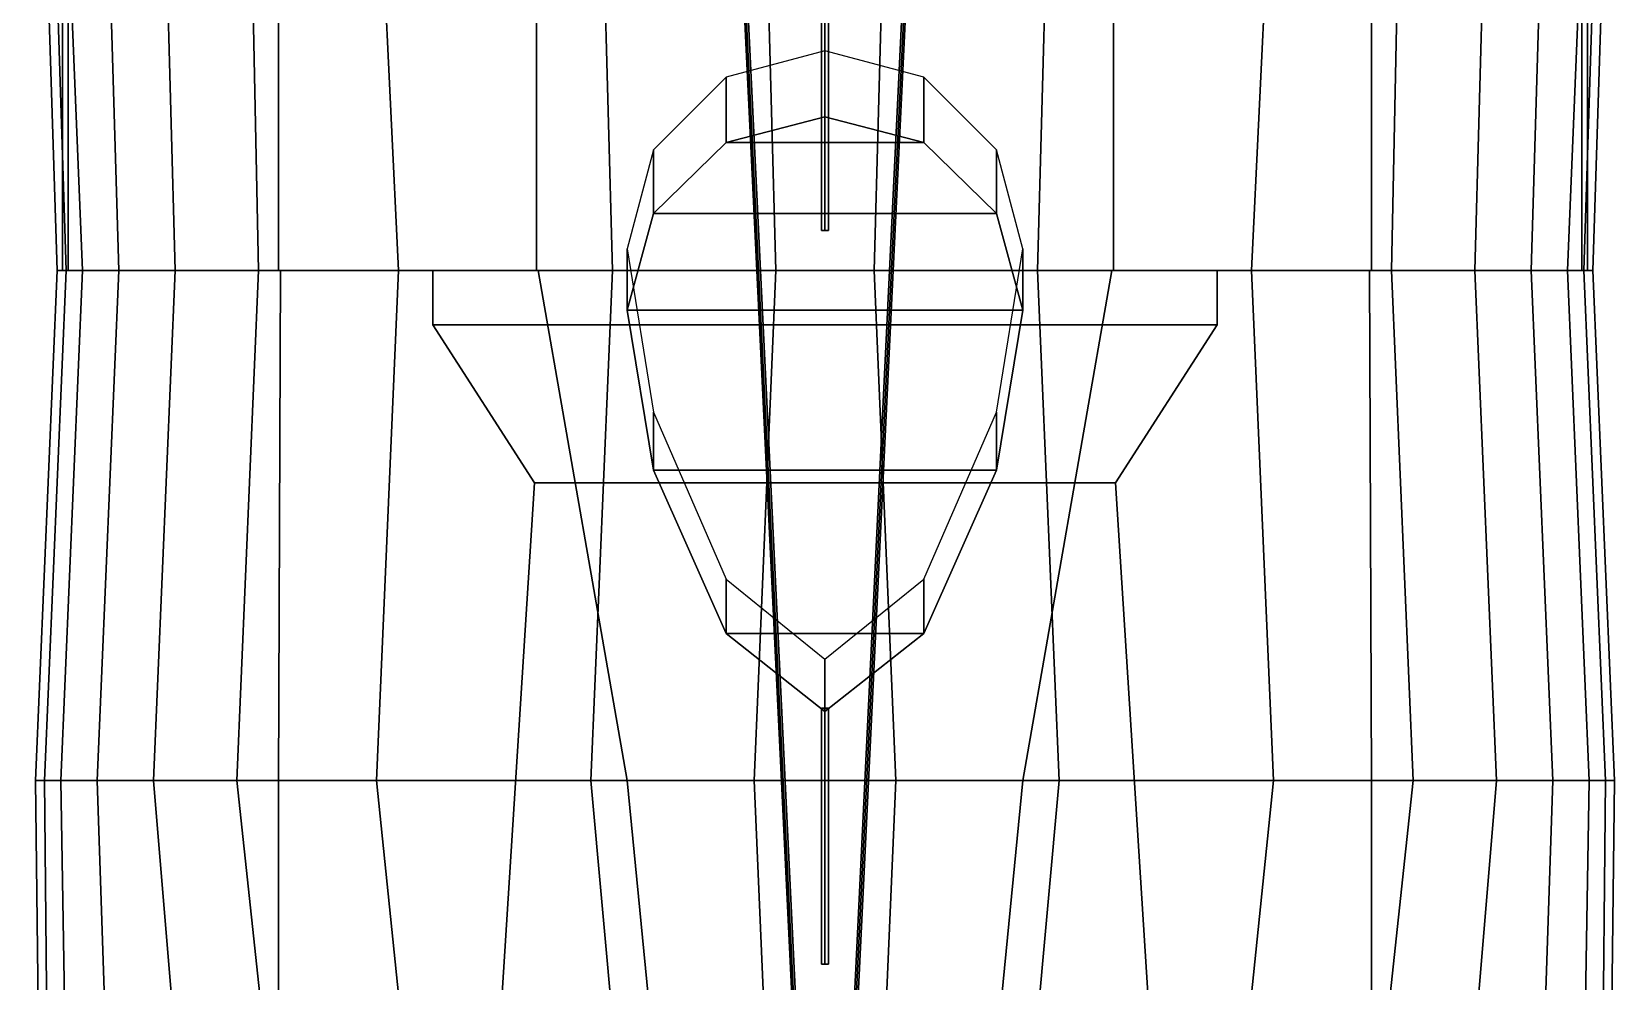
# Model space of a CAD drawing. Extents: x -4.4 to 4.4, y -34.7 to 32.2.
# Drawn here: x -4.37 to 4.37, y -6.43 to -1.19 of the extents above; entities that cross this region are included whole.
import ezdxf

# ---------------------------------------------------------------- set-up
doc = ezdxf.new("R2010")
doc.units = 0
doc.layers.get('0').update_dxf_attribs({"linetype": 'CONTINUOUS'})
doc.layers.add('SUPERSTRUCTURE', color=3, linetype='CONTINUOUS')

msp = doc.modelspace()

# ---------------------------------------------------------------- linework, layer by layer
for points in [[(-4.37, 1.88, 0.96), (-4.37, 1.88, -0.1), (-4.23, -2.51, -0.33), (-4.23, -2.51, 1.13)], [(-4.32, 1.88, 2.22), (-4.37, 1.88, 0.96), (-4.23, -2.51, 1.13), (-4.18, -2.51, 2.09)], [(-4.37, 1.88, -0.1), (-4.27, 1.88, -0.78), (-4.09, -2.51, -0.92), (-4.23, -2.51, -0.33)], [(-4.2, 1.88, 3.87), (-4.32, 1.88, 2.22), (-4.18, -2.51, 2.09), (-4.2, -2.51, 3.83)], [(-4.27, 1.88, -0.78), (-4.02, 1.88, -1.31), (-3.89, -2.51, -1.33), (-4.09, -2.51, -0.92)], [(-4.17, 1.88, 4.14), (-4.2, 1.88, 3.87), (-4.2, -2.51, 3.83), (-4.17, -2.51, 4.1)], [(-3.01, 1.88, 4.2), (-4.17, 1.88, 4.14), (-4.17, -2.51, 4.1), (-3.01, -2.51, 4.16)], [(-4.02, 1.88, -1.31), (-3.7, 1.88, -1.67), (-3.58, -2.51, -1.67), (-3.89, -2.51, -1.33)], [(-3.7, 1.88, -1.67), (-3.21, 1.88, -1.97), (-3.12, -2.51, -1.97), (-3.58, -2.51, -1.67)], [(-3.21, 1.88, -1.97), (-2.56, 1.88, -2.19), (-2.35, -2.51, -2.19), (-3.12, -2.51, -1.97)], [(-1.59, 1.88, 4.29), (-3.01, 1.88, 4.2), (-3.01, -2.51, 4.16), (-1.59, -2.51, 4.25)], [(-2.56, 1.88, -2.19), (-1.29, 1.88, -2.41), (-1.17, -2.51, -2.41), (-2.35, -2.51, -2.19)], [(-1.59, -2.51, 4.25), (1.59, -2.51, 4.25), (1.59, 1.88, 4.29), (-1.59, 1.88, 4.29)], [(-1.29, 1.88, -2.41), (-0.39, 1.88, -2.54), (-0.27, -2.51, -2.54), (-1.17, -2.51, -2.41)], [(-0.39, 1.88, -2.54), (0.39, 1.88, -2.54), (0.27, -2.51, -2.54), (-0.27, -2.51, -2.54)], [(1.17, -2.51, -2.41), (0.27, -2.51, -2.54), (0.39, 1.88, -2.54), (1.29, 1.88, -2.41)], [(2.35, -2.51, -2.19), (1.17, -2.51, -2.41), (1.29, 1.88, -2.41), (2.56, 1.88, -2.19)], [(1.59, -2.51, 4.25), (3.01, -2.51, 4.16), (3.01, 1.88, 4.2), (1.59, 1.88, 4.29)], [(3.12, -2.51, -1.97), (2.35, -2.51, -2.19), (2.56, 1.88, -2.19), (3.21, 1.88, -1.97)], [(3.01, -2.51, 4.16), (4.17, -2.51, 4.1), (4.17, 1.88, 4.14), (3.01, 1.88, 4.2)], [(3.58, -2.51, -1.67), (3.12, -2.51, -1.97), (3.21, 1.88, -1.97), (3.7, 1.88, -1.67)], [(3.89, -2.51, -1.33), (3.58, -2.51, -1.67), (3.7, 1.88, -1.67), (4.02, 1.88, -1.31)], [(4.09, -2.51, -0.92), (3.89, -2.51, -1.33), (4.02, 1.88, -1.31), (4.27, 1.88, -0.78)], [(4.23, -2.51, -0.33), (4.09, -2.51, -0.92), (4.27, 1.88, -0.78), (4.37, 1.88, -0.1)], [(4.17, -2.51, 4.1), (4.2, -2.51, 3.83), (4.2, 1.88, 3.87), (4.17, 1.88, 4.14)], [(4.18, -2.51, 2.09), (4.23, -2.51, 1.13), (4.37, 1.88, 0.96), (4.32, 1.88, 2.22)], [(4.2, -2.51, 3.83), (4.18, -2.51, 2.09), (4.32, 1.88, 2.22), (4.2, 1.88, 3.87)], [(4.23, -2.51, 1.13), (4.23, -2.51, -0.33), (4.37, 1.88, -0.1), (4.37, 1.88, 0.96)], [(-4.18, -2.51, 2.09), (-4.23, -2.51, 1.13), (-4.35, -5.32, 1.13), (-4.3, -5.32, 2.09)], [(-4.23, -2.51, -0.33), (-4.09, -2.51, -0.92), (-4.21, -5.32, -0.92), (-4.35, -5.32, -0.33)], [(-4.23, -2.51, 1.13), (-4.23, -2.51, -0.33), (-4.35, -5.32, -0.33), (-4.35, -5.32, 1.13)], [(-3, -2.51, 2.16), (-4.18, -2.51, 2.09), (-4.3, -5.32, 2.09), (-3.01, -5.32, 2.16)], [(-4.09, -2.51, -0.92), (-3.89, -2.51, -1.33), (-4.01, -5.32, -1.33), (-4.21, -5.32, -0.92)], [(-4.17, -2.51, 4.1), (-4.2, -2.51, 3.83), (-4.2, -2.51, 3.83), (-4.18, -2.51, 2.09)], [(-3.01, -2.51, 4.16), (-4.17, -2.51, 4.1), (-4.18, -2.51, 2.09), (-3, -2.51, 2.16)], [(-3.89, -2.51, -1.33), (-3.58, -2.51, -1.67), (-3.7, -5.32, -1.67), (-4.01, -5.32, -1.33)], [(-3.58, -2.51, -1.67), (-3.12, -2.51, -1.97), (-3.24, -5.32, -1.97), (-3.7, -5.32, -1.67)], [(-3.12, -2.51, -1.97), (-2.35, -2.51, -2.19), (-2.47, -5.32, -2.19), (-3.24, -5.32, -1.97)], [(-1.58, -2.51, 2.22), (-3, -2.51, 2.16), (-3.01, -5.32, 2.16), (-1.09, -5.32, 2.26)], [(-2.16, -2.51, 4.17), (-3.01, -2.51, 4.16), (-3, -2.51, 2.16), (-2.16, -2.51, 2.1955)], [(-1.5892, -2.51, 4.25), (-3.01, -2.51, 4.16), (-2.16, -2.51, 4.17), (-1.5896, -2.51, 4.17)], [(-2.35, -2.51, -2.19), (-1.17, -2.51, -2.41), (-1.29, -5.32, -2.41), (-2.47, -5.32, -2.19)], [(1.59, -2.51, 4.25), (-1.59, -2.51, 4.25), (-1.5896, -2.51, 4.17), (1.5896, -2.51, 4.17)], [(-1.09, -5.32, 2.26), (1.09, -5.32, 2.26), (1.58, -2.51, 2.22), (-1.58, -2.51, 2.22)], [(-1.17, -2.51, -2.41), (-0.27, -2.51, -2.54), (-0.39, -5.32, -2.54), (-1.29, -5.32, -2.41)], [(0.39, -5.32, -2.54), (-0.39, -5.32, -2.54), (-0.27, -2.51, -2.54), (0.27, -2.51, -2.54)], [(1.29, -5.32, -2.41), (0.39, -5.32, -2.54), (0.27, -2.51, -2.54), (1.17, -2.51, -2.41)], [(1.09, -5.32, 2.26), (3.01, -5.32, 2.16), (3, -2.51, 2.16), (1.58, -2.51, 2.22)], [(2.47, -5.32, -2.19), (1.29, -5.32, -2.41), (1.17, -2.51, -2.41), (2.35, -2.51, -2.19)], [(3.01, -2.51, 4.16), (1.59, -2.51, 4.25), (1.5896, -2.51, 4.17), (2.16, -2.51, 4.17)], [(3.01, -2.51, 4.16), (2.16, -2.51, 4.17), (2.16, -2.51, 2.1955), (3, -2.51, 2.16)], [(3.24, -5.32, -1.97), (2.47, -5.32, -2.19), (2.35, -2.51, -2.19), (3.12, -2.51, -1.97)], [(3.01, -5.32, 2.16), (4.3, -5.32, 2.09), (4.18, -2.51, 2.09), (3, -2.51, 2.16)], [(4.17, -2.51, 4.1), (3.01, -2.51, 4.16), (3.0001, -2.51, 2.16), (4.18, -2.51, 2.09)], [(3.7, -5.32, -1.67), (3.24, -5.32, -1.97), (3.12, -2.51, -1.97), (3.58, -2.51, -1.67)], [(4.01, -5.32, -1.33), (3.7, -5.32, -1.67), (3.58, -2.51, -1.67), (3.89, -2.51, -1.33)], [(4.21, -5.32, -0.92), (4.01, -5.32, -1.33), (3.89, -2.51, -1.33), (4.09, -2.51, -0.92)], [(4.35, -5.32, -0.33), (4.21, -5.32, -0.92), (4.09, -2.51, -0.92), (4.23, -2.51, -0.33)], [(4.2, -2.51, 3.83), (4.17, -2.51, 4.1), (4.18, -2.51, 2.09), (4.2, -2.51, 3.83)], [(4.3, -5.32, 2.09), (4.35, -5.32, 1.13), (4.23, -2.51, 1.13), (4.18, -2.51, 2.09)], [(4.35, -5.32, 1.13), (4.35, -5.32, -0.33), (4.23, -2.51, -0.33), (4.23, -2.51, 1.13)], [(-4.35, -5.32, -0.33), (-4.21, -5.32, -0.92), (-4.14, -9.51, -0.73), (-4.3, -9.51, -0.02)], [(-4.3, -5.32, 2.09), (-4.35, -5.32, 1.13), (-4.3, -9.51, 1.13), (-4.26, -9.51, 2.09)], [(-4.35, -5.32, 1.13), (-4.35, -5.32, -0.33), (-4.3, -9.51, -0.02), (-4.3, -9.51, 1.13)], [(-3.01, -5.32, 2.16), (-4.3, -5.32, 2.09), (-4.26, -9.51, 2.09), (-3.01, -9.51, 2.16)], [(-4.21, -5.32, -0.92), (-4.01, -5.32, -1.33), (-3.87, -9.51, -1.23), (-4.14, -9.51, -0.73)], [(-4.01, -5.32, -1.33), (-3.7, -5.32, -1.67), (-3.35, -9.51, -1.67), (-3.87, -9.51, -1.23)], [(-3.7, -5.32, -1.67), (-3.24, -5.32, -1.97), (-2.79, -9.51, -1.97), (-3.35, -9.51, -1.67)], [(-3.24, -5.32, -1.97), (-2.47, -5.32, -2.19), (-2.04, -9.51, -2.19), (-2.79, -9.51, -1.97)], [(-1.09, -5.32, 2.26), (-3.01, -5.32, 2.16), (-3.01, -9.51, 2.16), (-0.68, -9.51, 2.26)], [(-2.47, -5.32, -2.19), (-1.29, -5.32, -2.41), (-0.91, -9.51, -2.41), (-2.04, -9.51, -2.19)], [(-1.29, -5.32, -2.41), (-0.39, -5.32, -2.54), (-0.21, -9.51, -2.54), (-0.91, -9.51, -2.41)], [(-0.68, -9.51, 2.26), (0.68, -9.51, 2.26), (1.09, -5.32, 2.26), (-1.09, -5.32, 2.26)], [(0.21, -9.51, -2.54), (-0.21, -9.51, -2.54), (-0.39, -5.32, -2.54), (0.39, -5.32, -2.54)], [(0.91, -9.51, -2.41), (0.21, -9.51, -2.54), (0.39, -5.32, -2.54), (1.29, -5.32, -2.41)], [(0.68, -9.51, 2.26), (3.01, -9.51, 2.16), (3.01, -5.32, 2.16), (1.09, -5.32, 2.26)], [(2.04, -9.51, -2.19), (0.91, -9.51, -2.41), (1.29, -5.32, -2.41), (2.47, -5.32, -2.19)], [(2.79, -9.51, -1.97), (2.04, -9.51, -2.19), (2.47, -5.32, -2.19), (3.24, -5.32, -1.97)], [(3.35, -9.51, -1.67), (2.79, -9.51, -1.97), (3.24, -5.32, -1.97), (3.7, -5.32, -1.67)], [(3.01, -9.51, 2.16), (4.26, -9.51, 2.09), (4.3, -5.32, 2.09), (3.01, -5.32, 2.16)], [(3.87, -9.51, -1.23), (3.35, -9.51, -1.67), (3.7, -5.32, -1.67), (4.01, -5.32, -1.33)], [(4.14, -9.51, -0.73), (3.87, -9.51, -1.23), (4.01, -5.32, -1.33), (4.21, -5.32, -0.92)], [(4.3, -9.51, -0.02), (4.14, -9.51, -0.73), (4.21, -5.32, -0.92), (4.35, -5.32, -0.33)], [(4.26, -9.51, 2.09), (4.3, -9.51, 1.13), (4.35, -5.32, 1.13), (4.3, -5.32, 2.09)], [(4.3, -9.51, 1.13), (4.3, -9.51, -0.02), (4.35, -5.32, -0.33), (4.35, -5.32, 1.13)]]:
    msp.add_3dface(points)
at = {"layer": 'SUPERSTRUCTURE'}
for points in [[(-0.49, -0.15, 17.9), (-0.48, -0.15, 17.89), (0, -10.08, 6.07), (-0.01, -10.08, 6.08)], [(-0.48, -0.15, 17.91), (-0.49, -0.15, 17.9), (-0.01, -10.08, 6.08), (0, -10.08, 6.09)], [(-0.48, -0.15, 17.89), (-0.47, -0.15, 17.9), (0.01, -10.08, 6.08), (0, -10.08, 6.07)], [(-0.47, -0.15, 17.9), (-0.48, -0.15, 17.91), (0, -10.08, 6.09), (0.01, -10.08, 6.08)], [(0.48, -0.15, 17.91), (0.47, -0.15, 17.9), (-0.01, -10.08, 6.08), (0, -10.08, 6.09)], [(0.47, -0.15, 17.9), (0.48, -0.15, 17.89), (0, -10.08, 6.07), (-0.01, -10.08, 6.08)], [(0.49, -0.15, 17.9), (0.48, -0.15, 17.91), (0, -10.08, 6.09), (0.01, -10.08, 6.08)], [(0.48, -0.15, 17.89), (0.49, -0.15, 17.9), (0.01, -10.08, 6.08), (0, -10.08, 6.07)], [(-0.02, -2.29, 17.19), (0, -2.29, 17.21), (0, -0.35, 15.27), (-0.02, -0.35, 15.25)], [(0, -2.29, 17.17), (-0.02, -2.29, 17.19), (-0.02, -0.35, 15.25), (0, -0.35, 15.23)], [(0, -2.29, 17.21), (0.02, -2.29, 17.19), (0.02, -0.35, 15.25), (0, -0.35, 15.27)], [(0.02, -2.29, 17.19), (0, -2.29, 17.17), (0, -0.35, 15.23), (0.02, -0.35, 15.25)], [(-0.545, -1.806, 9.3461), (0, -1.6632, 9.3765), (0, -1.3, 4.17), (-0.545, -1.446, 4.17)], [(0, -1.6632, 9.3765), (0.545, -1.806, 9.3461), (0.545, -1.446, 4.17), (0, -1.3, 4.17)], [(-0.944, -2.1963, 9.2632), (-0.545, -1.806, 9.3461), (-0.545, -1.446, 4.17), (-0.944, -1.845, 4.17)], [(0.545, -1.806, 9.3461), (0.944, -2.1963, 9.2632), (0.944, -1.845, 4.17), (0.545, -1.446, 4.17)], [(0, -1.6632, 9.3765), (-0.545, -1.806, 9.3461), (0.545, -1.806, 9.3461), (0, -1.6632, 9.3765)], [(-0.545, -1.806, 9.3461), (-0.944, -2.1963, 9.2632), (0.944, -2.1963, 9.2632), (0.545, -1.806, 9.3461)], [(-1.09, -2.7294, 9.1499), (-0.944, -2.1963, 9.2632), (-0.944, -1.845, 4.17), (-1.09, -2.39, 4.17)], [(0.944, -2.1963, 9.2632), (1.09, -2.7294, 9.1499), (1.09, -2.39, 4.17), (0.944, -1.845, 4.17)], [(-0.944, -2.1963, 9.2632), (-1.09, -2.7294, 9.1499), (1.09, -2.7294, 9.1499), (0.944, -2.1963, 9.2632)], [(-0.944, -3.6097, 8.9628), (-1.09, -2.7294, 9.1499), (-1.09, -2.39, 4.17), (-0.944, -3.29, 4.17)], [(1.09, -2.7294, 9.1499), (0.944, -3.6097, 8.9628), (0.944, -3.29, 4.17), (1.09, -2.39, 4.17)], [(2.16, -2.81, 4.17), (2.16, -2.51, 4.17), (-2.16, -2.51, 4.17), (-2.16, -2.81, 4.17)], [(-2.16, -2.51, 4.17), (-2.16, -2.51, 2.16), (-2.16, -2.81, 2.16), (-2.16, -2.81, 4.17)], [(2.16, -2.81, 2.16), (2.16, -2.51, 2.16), (2.16, -2.51, 4.17), (2.16, -2.81, 4.17)], [(-1.09, -2.7294, 9.1499), (-0.944, -3.6097, 8.9628), (0.944, -3.6097, 8.9628), (1.09, -2.7294, 9.1499)], [(1.6, -3.68, 4.17), (2.16, -2.81, 4.17), (-2.16, -2.81, 4.17), (-1.6, -3.68, 4.17)], [(-2.16, -2.81, 4.17), (-2.16, -2.81, 2.16), (-1.6, -3.68, 2.16), (-1.6, -3.68, 4.17)], [(1.6, -3.68, 2.16), (2.16, -2.81, 2.16), (2.16, -2.81, 4.17), (1.6, -3.68, 4.17)], [(-0.545, -4.5096, 8.7715), (-0.944, -3.6097, 8.9628), (-0.944, -3.29, 4.17), (-0.545, -4.21, 4.17)], [(0.944, -3.6097, 8.9628), (0.545, -4.5096, 8.7715), (0.545, -4.21, 4.17), (0.944, -3.29, 4.17)], [(-0.944, -3.6097, 8.9628), (-0.545, -4.5096, 8.7715), (0.545, -4.5096, 8.7715), (0.944, -3.6097, 8.9628)], [(-1.6, -3.68, 4.17), (-1.78, -6.52, 4.17), (1.78, -6.52, 4.17), (1.6, -3.68, 4.17)], [(-1.6, -3.68, 2.16), (-1.78, -6.52, 2.16), (-1.78, -6.52, 4.17), (-1.6, -3.68, 4.17)], [(1.78, -6.52, 4.17), (1.78, -6.52, 2.16), (1.6, -3.68, 2.16), (1.6, -3.68, 4.17)], [(0, -4.94, 8.68), (-0.545, -4.5096, 8.7715), (-0.545, -4.21, 4.17), (0, -4.65, 4.17)], [(0.545, -4.5096, 8.7715), (0, -4.94, 8.68), (0, -4.65, 4.17), (0.545, -4.21, 4.17)], [(-0.545, -4.5096, 8.7715), (0, -4.94, 8.68), (0, -4.94, 8.68), (0.545, -4.5096, 8.7715)], [(0, -6.33, 9.43), (-0.02, -6.33, 9.45), (-0.02, -4.92, 8.65), (0, -4.92, 8.63)], [(-0.02, -6.33, 9.45), (0, -6.33, 9.47), (0, -4.92, 8.67), (-0.02, -4.92, 8.65)], [(0.02, -6.33, 9.45), (0, -6.33, 9.43), (0, -4.92, 8.63), (0.02, -4.92, 8.65)], [(0, -6.33, 9.47), (0.02, -6.33, 9.45), (0.02, -4.92, 8.65), (0, -4.92, 8.67)]]:
    msp.add_3dface(points, dxfattribs=at)

doc.saveas('drawing.dxf')
